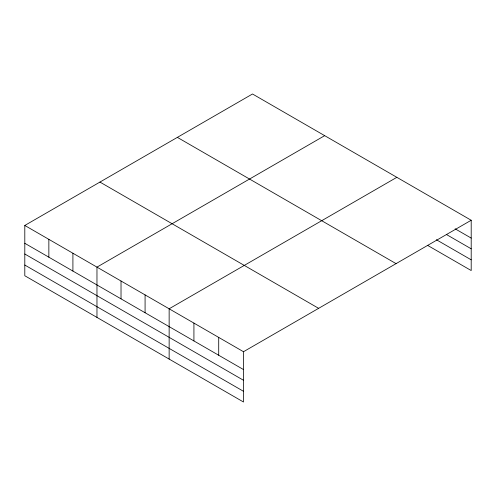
<?xml version="1.0" encoding="UTF-8"?>
<svg xmlns="http://www.w3.org/2000/svg" width="496" height="496" viewBox="0 0 496 496"><rect width="100%" height="100%" fill="white"/><g stroke="black" fill="none" stroke-linecap="round" stroke-linejoin="round"><path stroke-width="0.74" d="M24.8 225.457L243.493 351.72L243.493 402.008L24.8 275.745L24.8 225.457L252.507 93.992L471.2 220.255L471.2 270.543L427.657 245.402M324.675 135.662L96.968 267.121L96.968 317.409M396.843 177.326L169.142 308.791L169.142 359.079M243.493 351.72L471.2 220.255M455.123 228.811L471.2 238.092M446.412 234.496L471.2 248.806M436.368 239.723L471.2 259.836M177.363 137.373L396.056 263.636M99.944 182.075L318.637 308.338M24.8 243.294L243.493 369.557M24.8 254.002L243.493 380.265M24.8 265.038L243.493 391.301M218.711 337.41L218.711 355.248M193.924 323.101L193.924 340.938M145.08 294.903L145.08 312.74M121.024 281.015L121.024 298.852M72.912 253.233L72.912 271.076M48.856 239.345L48.856 257.188"/></g></svg>
